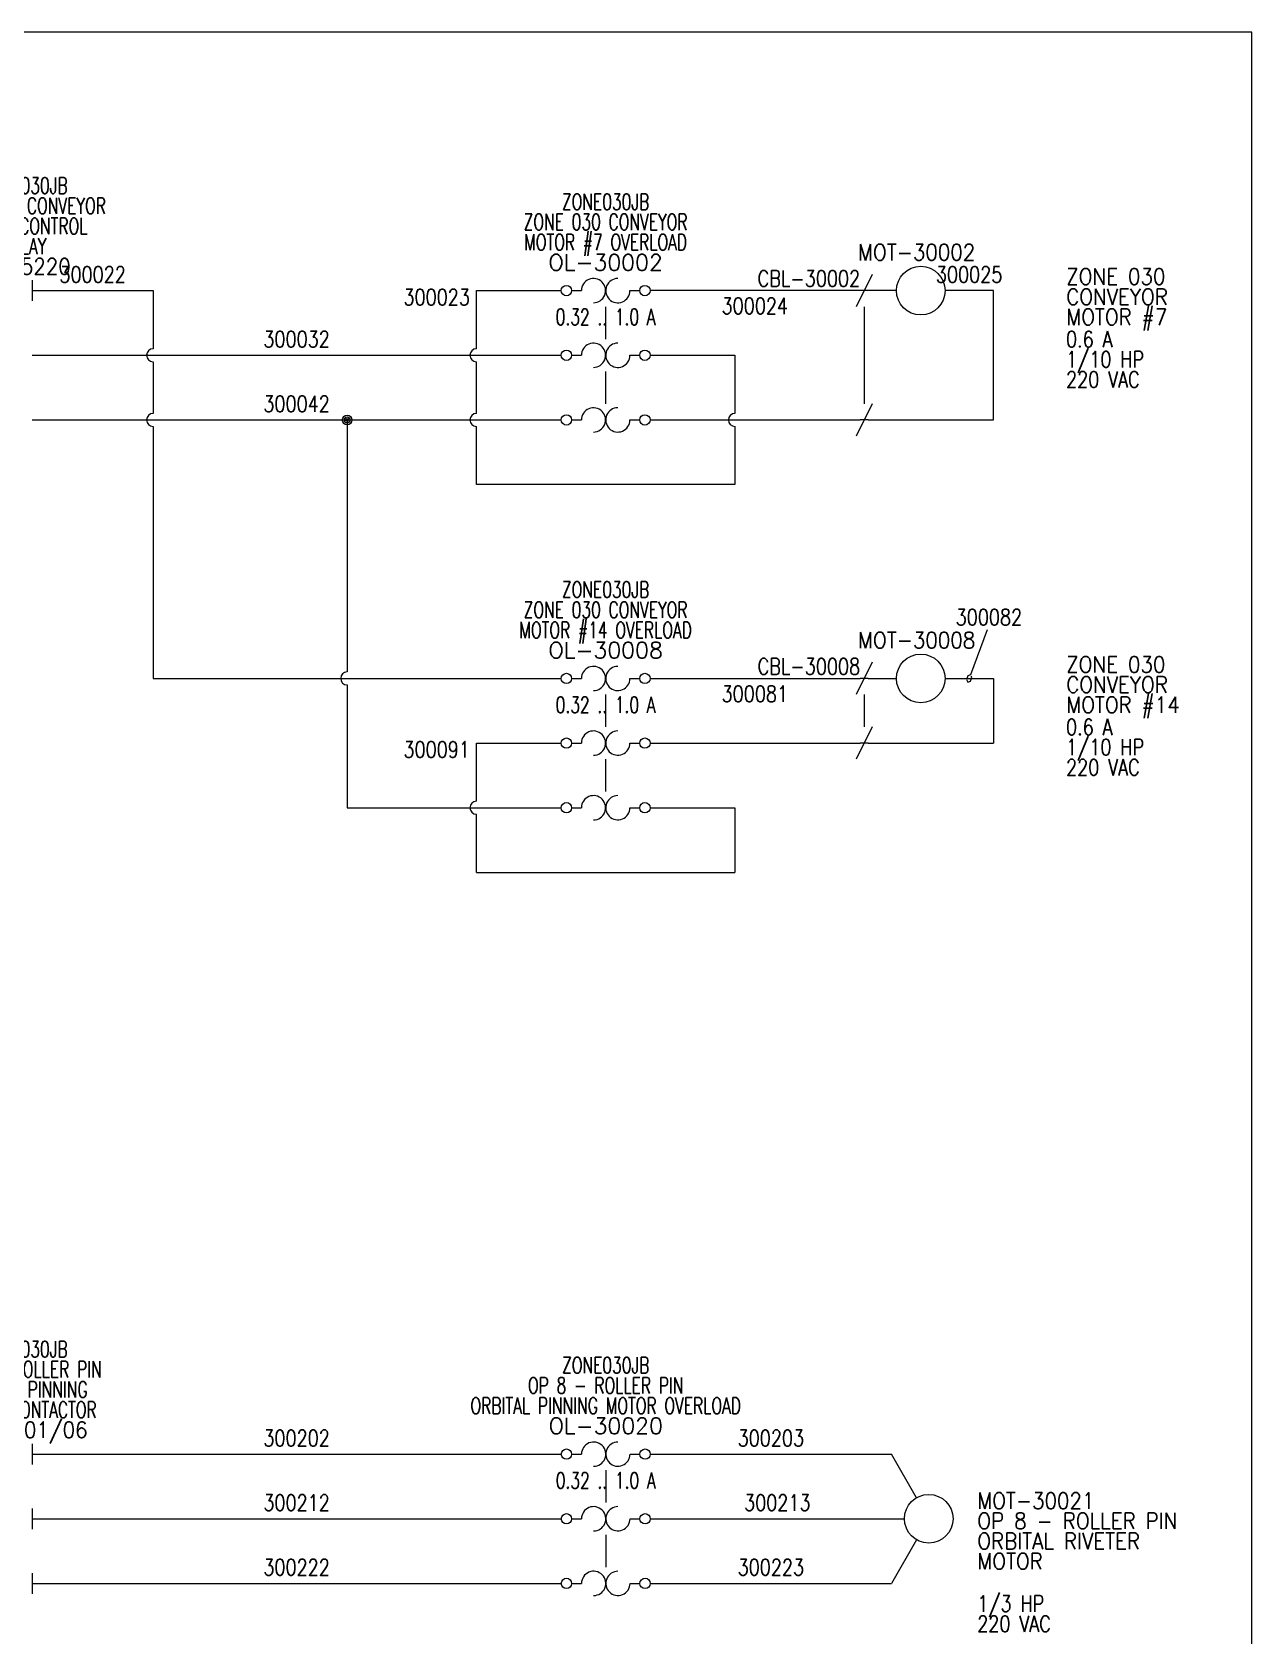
# Model space of a CAD drawing. Header units: inches. Extents: x 0 to 17, y 0 to 23.
# Drawn here: x 7.56 to 17, y 10.59 to 23 of the extents above; entities that cross this region are included whole.
import ezdxf
from ezdxf.enums import TextEntityAlignment as Align

# ---------------------------------------------------------------- set-up
doc = ezdxf.new("R2010")
doc.units = ezdxf.units.IN
doc.header["$MEASUREMENT"] = 0
doc.layers.get('0').update_dxf_attribs({"lineweight": 5})
for name, color, linetype, lineweight in [('DESC', 1, 'Continuous', 5), ('DESCCHILD', 1, 'Continuous', 5), ('LINK', 7, 'Continuous', 5), ('LOC', 252, 'Continuous', 5), ('MISC', 2, 'Continuous', 5), ('SYMS', 7, 'Continuous', 5), ('TAGS', 2, 'Continuous', 5), ('Title_Block_Info', 2, 'Continuous', 5), ('WIRENO', 1, 'Continuous', 5), ('WIRES', 7, 'Continuous', 5)]:
    doc.layers.add(name, color=color, linetype=linetype, lineweight=lineweight)
doc.styles.get("Standard").update_dxf_attribs({"font": 'romans.shx'})
doc.styles.add('WD', font='romans.shx')

# ---------------------------------------------------------------- blocks, each defined once
blk = doc.blocks.new('HOL11')
for p, q in [((-0.264, 0), (-0.188, 0)), ((0.188, 0), (0.264, 0))]:
    blk.add_line(p, q)
at = {"linetype": 'Continuous'}
for centre in [(-0.304, 0), (0.304, 0)]:
    blk.add_circle(centre, 0.04, dxfattribs=at)
for centre, start, end in [((-0.094, 0), 270.001, 180.002), ((0.094, 0), 90, 0.001)]:
    blk.add_arc(centre, 0.0938, start, end)
at = {"style": 'WD', "width": 0.7}
for tag, p in [('INST', (0, 0.795)), ('LOC', (0, 0.625)), ('DESC1', (0, 0.469)), ('DESC2', (0, 0.312)), ('RATING1', (0, -0.266))]:
    blk.add_attdef(tag, text='', height=0.125, dxfattribs=at).set_placement(p, align=Align.CENTER)
at = {"style": 'WD'}
blk.add_attdef('TAG1', text='', height=0.125, dxfattribs=at).set_placement((0, 0.156), align=Align.CENTER)
for tag, p in [('X2LINK', (0, 0.125)), ('X8LINK', (0, -0.125))]:
    blk.add_attdef(tag, p, '', height=0.01, dxfattribs=at)
for tag, p, flags in [('FAMILY', (0.205, 0.152), 9), ('X4TERM01', (-0.344, 0), 1), ('X1TERM02', (0.344, 0), 1)]:
    blk.add_attdef(tag, p, '', height=0.01, dxfattribs=dict(at, flags=flags))
at = {"linetype": 'Continuous', "style": 'WD', "flags": 9}
for tag, p in [('ASSYCODE', (0.219, 0.062)), ('MFG', (0.228, 0.089)), ('CAT', (0.23, 0.108))]:
    blk.add_attdef(tag, text='', height=0.01, dxfattribs=at).set_placement(p, align=Align.CENTER)
at = {"linetype": 'Continuous', "style": 'WD', "flags": 8}
blk.add_attdef('TERM01', text='', height=0.125, dxfattribs=at).set_placement((-0.406, -0.031), align=Align.TOP_RIGHT)
blk.add_attdef('TERM02', text='', height=0.125, dxfattribs=at).set_placement((0.406, -0.031), align=Align.TOP_LEFT)
blk = doc.blocks.new('HOL21')
for p, q in [((-0.264, 0), (-0.188, 0)), ((0.188, 0), (0.264, 0))]:
    blk.add_line(p, q)
at = {"linetype": 'Continuous'}
for centre in [(-0.304, 0), (0.304, 0)]:
    blk.add_circle(centre, 0.04, dxfattribs=at)
for centre, start, end in [((-0.094, 0), 270.001, 180.002), ((0.094, 0), 90, 0.001)]:
    blk.add_arc(centre, 0.0938, start, end)
at = {"style": 'WD', "width": 0.7}
for tag, p in [('INST', (0, 0.81)), ('LOC', (0, 0.641)), ('DESC1', (0, 0.484)), ('DESC2', (0, 0.328))]:
    blk.add_attdef(tag, text='', height=0.125, dxfattribs=at).set_placement(p, align=Align.CENTER)
at = {"style": 'WD'}
blk.add_attdef('TAG2', text='', height=0.125, dxfattribs=at).set_placement((0, 0.172), align=Align.CENTER)
for tag, p in [('X2LINK', (0, 0.125)), ('X8LINK', (0, -0.125))]:
    blk.add_attdef(tag, p, '', height=0.01, dxfattribs=at)
for tag, p, flags in [('FAMILY', (0.205, 0.152), 9), ('X4TERM01', (-0.344, 0), 1), ('X1TERM02', (0.344, 0), 1)]:
    blk.add_attdef(tag, p, '', height=0.01, dxfattribs=dict(at, flags=flags))
at = {"linetype": 'Continuous', "style": 'WD', "flags": 8}
blk.add_attdef('TERM01', text='', height=0.125, dxfattribs=at).set_placement((-0.406, -0.016), align=Align.TOP_RIGHT)
blk.add_attdef('TERM02', text='', height=0.125, dxfattribs=at).set_placement((0.406, -0.016), align=Align.TOP_LEFT)
blk = doc.blocks.new('HMO12')
blk.add_circle((0, 0), 0.188)
at = {"style": 'WD'}
for tag, width, p in [('INST', 0.7, (-0.026, 0.559)), ('LOC', 0.7, (-0.026, 0.39)), ('TAG1', 0.9, (-0.031, 0.234))]:
    blk.add_attdef(tag, text='', height=0.125, dxfattribs=dict(at, width=width)).set_placement(p, align=Align.CENTER)
at = {"linetype": 'Continuous', "style": 'WD', "flags": 9}
blk.add_attdef('ASSYCODE', text='', height=0.01, dxfattribs=at).set_placement((0, 0.125), align=Align.CENTER)
at = {"style": 'WD', "flags": 9}
blk.add_attdef('FAMILY', text='', height=0.01, dxfattribs=at).set_placement((-0.005, 0.17), align=Align.CENTER)
at = {"linetype": 'Continuous', "style": 'WD', "flags": 1}
for tag, p in [('MFG', (0, 0.14)), ('CAT', (0, 0.159))]:
    blk.add_attdef(tag, text='', height=0.01, dxfattribs=at).set_placement(p, align=Align.MIDDLE)
at = {"style": 'WD'}
for tag, p, width in [('DESC1', (1.126, 0.046), 0.9), ('DESC2', (1.126, -0.11), 0.9), ('DESC3', (1.126, -0.266), 0.9), ('RATING1', (1.125, -0.438), 0.8), ('RATING2', (1.125, -0.594), 0.8), ('RATING3', (1.125, -0.75), 0.8), ('RATING4', (1.125, -0.906), 0.8)]:
    blk.add_attdef(tag, p, '', height=0.125, dxfattribs=dict(at, width=width))
at = {"style": 'WD', "flags": 1}
for tag, p in [('X4TERM01', (-0.188, 0)), ('X1TERM02', (0.188, 0)), ('X0TERM03', (0.133, -0.133))]:
    blk.add_attdef(tag, p, '', height=0.01, dxfattribs=at)
at = {"linetype": 'Continuous', "style": 'WD'}
blk.add_attdef('TERM01', text='', height=0.125, dxfattribs=at).set_placement((-0.231, -0.035), align=Align.TOP_RIGHT)
for tag, p in [('TERM02', (0.231, -0.035)), ('TERM03', (0.062, -0.219))]:
    blk.add_attdef(tag, text='', height=0.125, dxfattribs=at).set_placement(p, align=Align.TOP_LEFT)
blk = doc.blocks.new('HMS21')
at = {"linetype": 'Continuous'}
for p, q in [((-0.062, 0.08), (-0.062, -0.08)), ((0.062, 0.08), (0.062, -0.08))]:
    blk.add_line(p, q, dxfattribs=at)
at = {"style": 'WD'}
for tag, width, p in [('LOC', 0.7, (0, 0.75)), ('DESC1', 0.7, (0, 0.594)), ('DESC2', 0.7, (0, 0.437)), ('DESC3', 0.7, (0, 0.281)), ('TAG2', 0.9, (0, 0.125)), ('XREF', 0.7, (0, -0.297)), ('INST', 0.7, (0, -0.438))]:
    blk.add_attdef(tag, text='', height=0.125, dxfattribs=dict(at, width=width)).set_placement(p, align=Align.CENTER)
for tag, p in [('X2LINK', (0, 0.125)), ('X8LINK', (0, -0.125))]:
    blk.add_attdef(tag, p, '', height=0.01, dxfattribs=at)
for tag, p, flags in [('X4TERM01', (-0.062, 0), 1), ('X1TERM02', (0.062, 0), 1), ('FAMILY', (0.097, 0.053), 9), ('CONTACT', (0.097, 0.036), 1)]:
    blk.add_attdef(tag, p, '', height=0.01, dxfattribs=dict(at, flags=flags))
at = {"linetype": 'Continuous', "style": 'WD', "flags": 8}
blk.add_attdef('TERM01', text='', height=0.125, dxfattribs=at).set_placement((-0.125, -0.031), align=Align.TOP_RIGHT)
blk.add_attdef('TERM02', text='', height=0.125, dxfattribs=at).set_placement((0.125, -0.031), align=Align.TOP_LEFT)
blk = doc.blocks.new('WDDOT')
for radius in [0.0375, 0.0234, 0.0116]:
    blk.add_circle((0, 0), radius)
blk = doc.blocks.new('HW01')
for p, q in [((0.062, 0.125), (-0.062, -0.125)), ((0.031, 0), (-0.031, 0))]:
    blk.add_line(p, q)
at = {"style": 'WD', "width": 0.7, "flags": 1}
for tag, p in [('INST', (0, 0.357)), ('LOC', (0, 0.188)), ('XREF', (0, -0.3)), ('DESC1', (0, -0.456)), ('DESC2', (0, -0.613))]:
    blk.add_attdef(tag, text='', height=0.125, dxfattribs=at).set_placement(p, align=Align.CENTER)
at = {"style": 'WD', "width": 0.8}
blk.add_attdef('TAG1', text='', height=0.125, dxfattribs=at).set_placement((-0.031, 0.031), align=Align.RIGHT)
at = {"style": 'WD'}
for tag, p in [('X2LINK', (0, 0.125)), ('X8LINK', (0, -0.125))]:
    blk.add_attdef(tag, p, '', height=0.01, dxfattribs=at)
at = {"style": 'WD', "flags": 9}
blk.add_attdef('FAMILY', text='', height=0.01, dxfattribs=at).set_placement((0.023, 0.118), align=Align.CENTER)
at = {"style": 'WD', "width": 0.8}
blk.add_attdef('RATING1', (0.094, 0.031), '', height=0.125, dxfattribs=at)
at = {"style": 'WD', "flags": 1}
for tag, p in [('X4TERM01', (-0.031, 0)), ('X1TERM01', (0.031, 0))]:
    blk.add_attdef(tag, p, '', height=0.01, dxfattribs=at)
at = {"linetype": 'Continuous', "style": 'WD', "flags": 9}
blk.add_attdef('ASSYCODE', text='', height=0.01, dxfattribs=at).set_placement((0.029, 0.042), align=Align.CENTER)
at = {"style": 'WD', "width": 0.8, "flags": 1}
blk.add_attdef('MFG', text='', height=0.0938, dxfattribs=at).set_placement((-0.125, -0.031), align=Align.TOP_RIGHT)
blk.add_attdef('CAT', text='', height=0.0938, dxfattribs=at).set_placement((0.031, -0.031), align=Align.TOP_LEFT)
blk = doc.blocks.new('HW02')
for p, q in [((0.062, 0.125), (-0.062, -0.125)), ((0.031, 0), (-0.031, 0))]:
    blk.add_line(p, q)
at = {"style": 'WD', "width": 0.7, "flags": 1}
for tag, p in [('INST', (0, 0.357)), ('LOC', (0, 0.188)), ('XREF', (0, -0.3)), ('DESC1', (0, -0.456)), ('DESC2', (0, -0.613))]:
    blk.add_attdef(tag, text='', height=0.125, dxfattribs=at).set_placement(p, align=Align.CENTER)
at = {"style": 'WD', "width": 0.8}
blk.add_attdef('TAG2', text='', height=0.125, dxfattribs=at).set_placement((-0.031, 0.031), align=Align.RIGHT)
at = {"style": 'WD'}
for tag, p in [('X2LINK', (0, 0.125)), ('X8LINK', (0, -0.125))]:
    blk.add_attdef(tag, p, '', height=0.01, dxfattribs=at)
at = {"style": 'WD', "flags": 9}
blk.add_attdef('FAMILY', text='', height=0.01, dxfattribs=at).set_placement((0.023, 0.118), align=Align.CENTER)
at = {"style": 'WD', "width": 0.8}
blk.add_attdef('RATING1', (0.094, 0.031), '', height=0.125, dxfattribs=at)
at = {"style": 'WD', "flags": 1}
for tag, p in [('X4TERM01', (-0.031, 0)), ('X1TERM01', (0.031, 0))]:
    blk.add_attdef(tag, p, '', height=0.01, dxfattribs=at)
blk = doc.blocks.new('WD_WNH')
at = {"linetype": 'Continuous', "style": 'WD', "width": 0.8}
blk.add_attdef('WIRENO', text='', height=0.125, dxfattribs=at).set_placement((0, 0.0625), align=Align.CENTER)
blk = doc.blocks.new('WD_WNV')
at = {"linetype": 'Continuous', "style": 'WD', "width": 0.8}
blk.add_attdef('WIRENO', text='', height=0.125, dxfattribs=at).set_placement((-0.05, 0), align=Align.MIDDLE_RIGHT)
blk = doc.blocks.new('HMO13')
blk.add_circle((0, 0), 0.188)
at = {"style": 'WD'}
for tag, p, width in [('INST', (0.381, 0.403), 0.7), ('LOC', (0.381, 0.234), 0.7), ('TAG1', (0.375, 0.077), 0.9), ('DESC1', (0.376, -0.079), 0.9), ('DESC2', (0.376, -0.235), 0.9), ('DESC3', (0.376, -0.391), 0.9), ('RATING1', (0.375, -0.562), 0.8), ('RATING2', (0.375, -0.719), 0.8), ('RATING3', (0.375, -0.875), 0.8), ('RATING4', (0.375, -1.031), 0.8)]:
    blk.add_attdef(tag, p, '', height=0.125, dxfattribs=dict(at, width=width))
at = {"style": 'WD', "flags": 1}
for tag, p in [('X0TERM01', (-0.094, 0.162)), ('X4TERM02', (-0.188, 0)), ('X0TERM04', (0.133, -0.133)), ('X0TERM03', (-0.094, -0.162))]:
    blk.add_attdef(tag, p, '', height=0.01, dxfattribs=at)
at = {"linetype": 'Continuous', "style": 'WD', "flags": 9}
blk.add_attdef('ASSYCODE', text='', height=0.01, dxfattribs=at).set_placement((0, 0.125), align=Align.CENTER)
at = {"style": 'WD', "flags": 9}
blk.add_attdef('FAMILY', text='', height=0.01, dxfattribs=at).set_placement((-0.005, 0.17), align=Align.CENTER)
at = {"linetype": 'Continuous', "style": 'WD', "flags": 1}
for tag, p in [('MFG', (0, 0.14)), ('CAT', (0, 0.159))]:
    blk.add_attdef(tag, text='', height=0.01, dxfattribs=at).set_placement(p, align=Align.MIDDLE)
blk = doc.blocks.new('TB_P')
at = {"color": 5, "linetype": 'Continuous'}
blk.add_lwpolyline([(0, 0), (17, 0), (17, 23), (0, 23)], close=True, dxfattribs=at)
at = {"color": 2, "linetype": 'Continuous', "style": 'WD', "flags": 1}
for tag, p in [('REV1_NO', (1.734, 3.29)), ('REV1_BY', (7.303, 3.29)), ('REV1_DATE', (9.562, 3.29)), ('REV2_NO', (1.734, 3.04)), ('REV2_BY', (7.303, 3.04)), ('REV2_DATE', (9.562, 3.04)), ('REV3_NO', (1.734, 2.79)), ('REV3_BY', (7.303, 2.79)), ('REV3_DATE', (9.562, 2.79)), ('REV4_NO', (1.734, 2.54)), ('REV4_BY', (7.303, 2.54)), ('REV4_DATE', (9.562, 2.54)), ('REV5_NO', (1.734, 2.29)), ('REV5_BY', (7.303, 2.29)), ('REV5_DATE', (9.562, 2.29)), ('REV6_NO', (1.734, 2.04)), ('REV6_BY', (7.303, 2.04)), ('REV6_DATE', (9.562, 2.04)), ('REV7_NO', (1.734, 1.79)), ('REV7_BY', (7.303, 1.79)), ('REV7_DATE', (9.562, 1.79)), ('REV8_NO', (1.734, 1.54)), ('REV8_BY', (7.303, 1.54)), ('REV8_DATE', (9.562, 1.54)), ('REV9_NO', (1.734, 1.29)), ('REV9_BY', (7.303, 1.29)), ('REV9_DATE', (9.562, 1.29))]:
    blk.add_attdef(tag, text='', height=0.15, dxfattribs=at).set_placement(p, align=Align.MIDDLE_CENTER)
for tag, p in [('REV1_CHANGE', (2.292, 3.29)), ('REV2_CHANGE', (2.292, 3.04)), ('REV3_CHANGE', (2.292, 2.79)), ('REV4_CHANGE', (2.292, 2.54)), ('REV5_CHANGE', (2.292, 2.29)), ('REV6_CHANGE', (2.292, 2.04)), ('REV7_CHANGE', (2.292, 1.79)), ('REV8_CHANGE', (2.292, 1.54)), ('REV9_CHANGE', (2.292, 1.29))]:
    blk.add_attdef(tag, text='', height=0.15, dxfattribs=at).set_placement(p, align=Align.MIDDLE_LEFT)
at = {"layer": 'Title_Block_Info', "ltscale": 0.1}
for tag, p in [('CUSTOMER', (6.842, 0.833)), ('JOB DESCRIPTION LINE', (6.842, 0.5)), ('DRAWING DESCRIPTION', (6.842, 0.167))]:
    blk.add_attdef(tag, text='', height=0.15, dxfattribs=at).set_placement(p, align=Align.MIDDLE_LEFT)
at = {"layer": 'Title_Block_Info', "ltscale": 0.1, "style": 'WD'}
for tag, p in [('JOB #', (12.752, 0.833)), ('SEC. NO.', (14.75, 0.833)), ('SHT. NO.', (16.312, 0.833)), ('NAME', (12.795, 0.5)), ('REV', (16.194, 0.5))]:
    blk.add_attdef(tag, text='', height=0.125, dxfattribs=at).set_placement(p, align=Align.MIDDLE_CENTER)
blk.add_attdef('DATE', text='', height=0.125, dxfattribs=at).set_placement((15.188, 0.5), align=Align.MIDDLE_RIGHT)
blk.add_attdef('FILE NUMBER', text='', height=0.125, dxfattribs=at).set_placement((12.591, 0.167), align=Align.MIDDLE_LEFT)

msp = doc.modelspace()

# ---------------------------------------------------------------- linework, layer by layer
at = {"layer": 'LINK'}
for points in [[(12, 20.875), (12, 20.625)], [(14, 20.875), (14, 20.125)], [(12, 20.375), (12, 20.125)], [(12, 17.875), (12, 17.625)], [(14, 17.875), (14, 17.625)], [(12, 17.375), (12, 17.125)], [(12.001, 11.875), (12.001, 11.625)], [(12.001, 11.375), (12.001, 11.125)]]:
    msp.add_lwpolyline(points, dxfattribs=at)
at = {"layer": 'WIRENO'}
msp.add_lwpolyline([(14.952, 18.376), (14.823, 18.029), (14.803, 18.02), (14.793, 17.991), (14.802, 17.971), (14.822, 17.98), (14.833, 18.009), (14.828, 18.019)], dxfattribs=at)
at = {"layer": 'WIRES'}
for p, q in [((7.562, 21), (8.499, 21)), ((8.499, 21), (8.499, 20.55)), ((11, 20.55), (11, 21)), ((11, 21), (11.656, 21)), ((13.969, 21), (12.344, 21)), ((14.25, 21), (14.031, 21)), ((15, 21), (14.625, 21)), ((15, 20), (15, 21)), ((7.562, 20.5), (11.656, 20.5)), ((12.344, 20.5), (13, 20.5)), ((13, 20.5), (13, 20.05)), ((8.499, 20.45), (8.499, 20.05)), ((11, 20.05), (11, 20.45)), ((7.562, 20), (11.656, 20)), ((10, 20), (10, 18.05)), ((12.344, 20), (13.969, 20)), ((14.031, 20), (15, 20)), ((8.499, 19.95), (8.499, 18)), ((11, 19.5), (11, 19.95)), ((13, 19.95), (13, 19.5)), ((13, 19.5), (11, 19.5)), ((8.499, 18), (11.656, 18)), ((12.344, 18), (13.969, 18)), ((14.031, 18), (14.25, 18)), ((14.625, 18), (15, 18)), ((15, 18), (15, 17.5)), ((10, 17.95), (10, 17.5)), ((10, 17.5), (10, 17)), ((11, 17.5), (11.656, 17.5)), ((11, 17.05), (11, 17.5)), ((12.344, 17.5), (13.969, 17.5)), ((14.031, 17.5), (15, 17.5)), ((10, 17), (11.656, 17)), ((12.344, 17), (13, 17)), ((13, 17), (13, 16.5)), ((11, 16.5), (11, 16.95)), ((11, 16.5), (13, 16.5)), ((7.562, 12), (11.656, 12)), ((12.344, 12), (14.211, 12)), ((14.406, 11.662), (14.211, 12)), ((7.562, 11.5), (11.656, 11.5)), ((12.344, 11.5), (14.312, 11.5)), ((14.406, 11.338), (14.211, 11)), ((7.562, 11), (11.656, 11)), ((12.344, 11), (14.211, 11))]:
    msp.add_line(p, q, dxfattribs=at)
for centre in [(8.499, 20.5), (11, 20.5), (8.499, 20), (11, 20), (13, 20), (10, 18), (11, 17)]:
    msp.add_arc(centre, 0.05, 90, 270, dxfattribs=at)

# ---------------------------------------------------------------- block references
msp.add_blockref('TB_P', (0, 0))
at = {"layer": 'SYMS'}
ref = msp.add_blockref('HMS21', (7.5, 21), dxfattribs=at)
ref.add_attrib('TAG2', 'M-35220', dxfattribs={"layer": 'TAGS', "height": 0.125, "style": 'WD', "width": 0.9}).set_placement((7.5, 21.125), align=Align.CENTER)
ref.add_attrib('DESC1', 'ZONE 030 CONVEYOR', dxfattribs={"layer": 'DESCCHILD', "height": 0.125, "style": 'WD', "width": 0.7}).set_placement((7.5, 21.594), align=Align.CENTER)
ref.add_attrib('DESC2', 'MOTOR CONTROL', dxfattribs={"layer": 'DESCCHILD', "height": 0.125, "style": 'WD', "width": 0.7}).set_placement((7.5, 21.437), align=Align.CENTER)
ref.add_attrib('LOC', 'ZONE030JB', dxfattribs={"layer": 'LOC', "height": 0.125, "style": 'WD', "width": 0.7}).set_placement((7.5, 21.75), align=Align.CENTER)
ref.add_attrib('DESC3', 'RELAY', dxfattribs={"layer": 'DESCCHILD', "height": 0.125, "style": 'WD', "width": 0.7}).set_placement((7.5, 21.281), align=Align.CENTER)
ref = msp.add_blockref('HOL11', (12, 21), dxfattribs=at)
ref.add_attrib('RATING1', '0.32 .. 1.0 A', dxfattribs={"layer": 'MISC', "height": 0.125, "style": 'WD', "width": 0.7}).set_placement((12, 20.734), align=Align.CENTER)
ref.add_attrib('TAG1', 'OL-30002', dxfattribs={"layer": 'TAGS', "height": 0.125, "style": 'WD'}).set_placement((12, 21.156), align=Align.CENTER)
ref.add_attrib('DESC1', 'ZONE 030 CONVEYOR', dxfattribs={"layer": 'DESC', "height": 0.125, "style": 'WD', "width": 0.7}).set_placement((12, 21.469), align=Align.CENTER)
ref.add_attrib('DESC2', 'MOTOR #7 OVERLOAD', dxfattribs={"layer": 'DESC', "height": 0.125, "style": 'WD', "width": 0.7}).set_placement((12, 21.312), align=Align.CENTER)
ref.add_attrib('LOC', 'ZONE030JB', dxfattribs={"layer": 'LOC', "height": 0.125, "style": 'WD', "width": 0.7}).set_placement((12, 21.625), align=Align.CENTER)
ref = msp.add_blockref('HMO12', (14.438, 21), dxfattribs=at)
ref.add_attrib('TAG1', 'MOT-30002', dxfattribs={"layer": 'TAGS', "height": 0.125, "style": 'WD', "width": 0.9}).set_placement((14.406, 21.234), align=Align.CENTER)
ref.add_attrib('DESC2', 'CONVEYOR', (15.564, 20.89), dxfattribs={"layer": 'DESC', "height": 0.125, "style": 'WD', "width": 0.9})
ref.add_attrib('DESC1', 'ZONE 030', (15.564, 21.046), dxfattribs={"layer": 'DESC', "height": 0.125, "style": 'WD', "width": 0.9})
ref.add_attrib('RATING1', '0.6 A', (15.562, 20.562), dxfattribs={"layer": 'MISC', "height": 0.125, "style": 'WD', "width": 0.8})
ref.add_attrib('RATING2', '1/10 HP', (15.562, 20.406), dxfattribs={"layer": 'MISC', "height": 0.125, "style": 'WD', "width": 0.8})
ref.add_attrib('RATING3', '220 VAC', (15.562, 20.25), dxfattribs={"layer": 'MISC', "height": 0.125, "style": 'WD', "width": 0.8})
ref.add_attrib('DESC3', 'MOTOR #7', (15.564, 20.734), dxfattribs={"layer": 'DESC', "height": 0.125, "style": 'WD', "width": 0.9})
ref = msp.add_blockref('HW01', (14, 21), dxfattribs=at)
ref.add_attrib('TAG1', 'CBL-30002', dxfattribs={"layer": 'TAGS', "height": 0.125, "style": 'WD', "width": 0.8}).set_placement((13.969, 21.031), align=Align.RIGHT)
for name, p in [('HOL21', (12, 20.5)), ('HOL21', (12, 20)), ('HW02', (14, 20)), ('WDDOT', (10, 20)), ('HW02', (14, 17.5)), ('HOL21', (12, 17.5)), ('HOL21', (12, 17)), ('HMS21', (7.5, 11.5)), ('HOL21', (12.001, 11.5)), ('HMS21', (7.5, 11)), ('HOL21', (12.001, 11))]:
    msp.add_blockref(name, p, dxfattribs=at)
ref = msp.add_blockref('HOL11', (12, 18), dxfattribs=at)
ref.add_attrib('RATING1', '0.32 .. 1.0 A', dxfattribs={"layer": 'MISC', "height": 0.125, "style": 'WD', "width": 0.7}).set_placement((12, 17.734), align=Align.CENTER)
ref.add_attrib('TAG1', 'OL-30008', dxfattribs={"layer": 'TAGS', "height": 0.125, "style": 'WD'}).set_placement((12, 18.156), align=Align.CENTER)
ref.add_attrib('DESC1', 'ZONE 030 CONVEYOR', dxfattribs={"layer": 'DESC', "height": 0.125, "style": 'WD', "width": 0.7}).set_placement((12, 18.469), align=Align.CENTER)
ref.add_attrib('DESC2', 'MOTOR #14 OVERLOAD', dxfattribs={"layer": 'DESC', "height": 0.125, "style": 'WD', "width": 0.7}).set_placement((12, 18.312), align=Align.CENTER)
ref.add_attrib('LOC', 'ZONE030JB', dxfattribs={"layer": 'LOC', "height": 0.125, "style": 'WD', "width": 0.7}).set_placement((12, 18.625), align=Align.CENTER)
ref = msp.add_blockref('HMO12', (14.438, 18), dxfattribs=at)
ref.add_attrib('TAG1', 'MOT-30008', dxfattribs={"layer": 'TAGS', "height": 0.125, "style": 'WD', "width": 0.9}).set_placement((14.406, 18.234), align=Align.CENTER)
ref.add_attrib('DESC2', 'CONVEYOR', (15.564, 17.89), dxfattribs={"layer": 'DESC', "height": 0.125, "style": 'WD', "width": 0.9})
ref.add_attrib('DESC1', 'ZONE 030', (15.564, 18.046), dxfattribs={"layer": 'DESC', "height": 0.125, "style": 'WD', "width": 0.9})
ref.add_attrib('RATING1', '0.6 A', (15.562, 17.562), dxfattribs={"layer": 'MISC', "height": 0.125, "style": 'WD', "width": 0.8})
ref.add_attrib('RATING2', '1/10 HP', (15.562, 17.406), dxfattribs={"layer": 'MISC', "height": 0.125, "style": 'WD', "width": 0.8})
ref.add_attrib('RATING3', '220 VAC', (15.562, 17.25), dxfattribs={"layer": 'MISC', "height": 0.125, "style": 'WD', "width": 0.8})
ref.add_attrib('DESC3', 'MOTOR #14', (15.564, 17.734), dxfattribs={"layer": 'DESC', "height": 0.125, "style": 'WD', "width": 0.9})
ref = msp.add_blockref('HW01', (14, 18), dxfattribs=at)
ref.add_attrib('TAG1', 'CBL-30008', dxfattribs={"layer": 'TAGS', "height": 0.125, "style": 'WD', "width": 0.8}).set_placement((13.969, 18.031), align=Align.RIGHT)
ref = msp.add_blockref('HMS21', (7.5, 12), dxfattribs=at)
ref.add_attrib('TAG2', 'M-O:301/06', dxfattribs={"layer": 'TAGS', "height": 0.125, "style": 'WD', "width": 0.9}).set_placement((7.5, 12.125), align=Align.CENTER)
ref.add_attrib('DESC1', 'OP 8 - ROLLER PIN', dxfattribs={"layer": 'DESCCHILD', "height": 0.125, "style": 'WD', "width": 0.7}).set_placement((7.5, 12.594), align=Align.CENTER)
ref.add_attrib('DESC2', 'ORBITAL PINNING', dxfattribs={"layer": 'DESCCHILD', "height": 0.125, "style": 'WD', "width": 0.7}).set_placement((7.5, 12.437), align=Align.CENTER)
ref.add_attrib('LOC', 'ZONE030JB', dxfattribs={"layer": 'LOC', "height": 0.125, "style": 'WD', "width": 0.7}).set_placement((7.5, 12.75), align=Align.CENTER)
ref.add_attrib('DESC3', 'MOTOR CONTACTOR', dxfattribs={"layer": 'DESCCHILD', "height": 0.125, "style": 'WD', "width": 0.7}).set_placement((7.5, 12.281), align=Align.CENTER)
ref = msp.add_blockref('HOL11', (12.001, 12), dxfattribs=at)
ref.add_attrib('RATING1', '0.32 .. 1.0 A', dxfattribs={"layer": 'MISC', "height": 0.125, "style": 'WD', "width": 0.7}).set_placement((12.001, 11.734), align=Align.CENTER)
ref.add_attrib('TAG1', 'OL-30020', dxfattribs={"layer": 'TAGS', "height": 0.125, "style": 'WD'}).set_placement((12.001, 12.156), align=Align.CENTER)
ref.add_attrib('DESC1', 'OP 8 - ROLLER PIN', dxfattribs={"layer": 'DESC', "height": 0.125, "style": 'WD', "width": 0.7}).set_placement((12.001, 12.469), align=Align.CENTER)
ref.add_attrib('DESC2', 'ORBITAL PINNING MOTOR OVERLOAD', dxfattribs={"layer": 'DESC', "height": 0.125, "style": 'WD', "width": 0.7}).set_placement((12.001, 12.312), align=Align.CENTER)
ref.add_attrib('LOC', 'ZONE030JB', dxfattribs={"layer": 'LOC', "height": 0.125, "style": 'WD', "width": 0.7}).set_placement((12.001, 12.625), align=Align.CENTER)
ref = msp.add_blockref('HMO13', (14.5, 11.5), dxfattribs=at)
ref.add_attrib('TAG1', 'MOT-30021', (14.875, 11.577), dxfattribs={"layer": 'TAGS', "height": 0.125, "style": 'WD', "width": 0.9})
ref.add_attrib('DESC2', 'ORBITAL RIVETER', (14.876, 11.265), dxfattribs={"layer": 'DESC', "height": 0.125, "style": 'WD', "width": 0.9})
ref.add_attrib('DESC1', 'OP 8 - ROLLER PIN', (14.876, 11.421), dxfattribs={"layer": 'DESC', "height": 0.125, "style": 'WD', "width": 0.9})
ref.add_attrib('RATING2', '1/3 HP', (14.875, 10.781), dxfattribs={"layer": 'MISC', "height": 0.125, "style": 'WD', "width": 0.8})
ref.add_attrib('RATING3', '220 VAC', (14.875, 10.625), dxfattribs={"layer": 'MISC', "height": 0.125, "style": 'WD', "width": 0.8})
ref.add_attrib('DESC3', 'MOTOR', (14.876, 11.109), dxfattribs={"layer": 'DESC', "height": 0.125, "style": 'WD', "width": 0.9})
at = {"layer": 'WIRENO'}
ref = msp.add_blockref('WD_WNH', (8.031, 21), dxfattribs=at)
ref.add_attrib('WIRENO', '300022', dxfattribs={"linetype": 'Continuous', "height": 0.125, "style": 'WD', "width": 0.8}).set_placement((8.031, 21.062), align=Align.CENTER)
ref = msp.add_blockref('WD_WNH', (14.812, 21), dxfattribs=at)
ref.add_attrib('WIRENO', '300025', dxfattribs={"linetype": 'Continuous', "height": 0.125, "style": 'WD', "width": 0.8}).set_placement((14.812, 21.062), align=Align.CENTER)
ref = msp.add_blockref('WD_WNV', (11, 20.95), dxfattribs=at)
ref.add_attrib('WIRENO', '300023', dxfattribs={"linetype": 'Continuous', "height": 0.125, "style": 'WD', "width": 0.8}).set_placement((10.95, 20.95), align=Align.MIDDLE_RIGHT)
ref = msp.add_blockref('WD_WNH', (13.156, 21), dxfattribs=at)
ref.add_attrib('WIRENO', '300024', dxfattribs={"linetype": 'Continuous', "height": 0.125, "style": 'WD', "width": 0.8}).set_placement((13.154, 20.819), align=Align.CENTER)
ref = msp.add_blockref('WD_WNH', (9.609, 20.5), dxfattribs=at)
ref.add_attrib('WIRENO', '300032', dxfattribs={"linetype": 'Continuous', "height": 0.125, "style": 'WD', "width": 0.8}).set_placement((9.609, 20.562), align=Align.CENTER)
ref = msp.add_blockref('WD_WNH', (9.609, 20), dxfattribs=at)
ref.add_attrib('WIRENO', '300042', dxfattribs={"linetype": 'Continuous', "height": 0.125, "style": 'WD', "width": 0.8}).set_placement((9.609, 20.062), align=Align.CENTER)
ref = msp.add_blockref('WD_WNH', (14.812, 18), dxfattribs=at)
ref.add_attrib('WIRENO', '300082', dxfattribs={"linetype": 'Continuous', "height": 0.125, "style": 'WD', "width": 0.8}).set_placement((14.965, 18.411), align=Align.CENTER)
ref = msp.add_blockref('WD_WNH', (13.156, 18), dxfattribs=at)
ref.add_attrib('WIRENO', '300081', dxfattribs={"linetype": 'Continuous', "height": 0.125, "style": 'WD', "width": 0.8}).set_placement((13.154, 17.819), align=Align.CENTER)
ref = msp.add_blockref('WD_WNV', (11, 17.45), dxfattribs=at)
ref.add_attrib('WIRENO', '300091', dxfattribs={"linetype": 'Continuous', "height": 0.125, "style": 'WD', "width": 0.8}).set_placement((10.95, 17.45), align=Align.MIDDLE_RIGHT)
ref = msp.add_blockref('WD_WNH', (9.609, 12), dxfattribs=at)
ref.add_attrib('WIRENO', '300202', dxfattribs={"linetype": 'Continuous', "height": 0.125, "style": 'WD', "width": 0.8}).set_placement((9.609, 12.062), align=Align.CENTER)
ref = msp.add_blockref('WD_WNH', (13.278, 12), dxfattribs=at)
ref.add_attrib('WIRENO', '300203', dxfattribs={"linetype": 'Continuous', "height": 0.125, "style": 'WD', "width": 0.8}).set_placement((13.278, 12.062), align=Align.CENTER)
ref = msp.add_blockref('WD_WNH', (9.609, 11.5), dxfattribs=at)
ref.add_attrib('WIRENO', '300212', dxfattribs={"linetype": 'Continuous', "height": 0.125, "style": 'WD', "width": 0.8}).set_placement((9.609, 11.562), align=Align.CENTER)
ref = msp.add_blockref('WD_WNH', (13.328, 11.5), dxfattribs=at)
ref.add_attrib('WIRENO', '300213', dxfattribs={"linetype": 'Continuous', "height": 0.125, "style": 'WD', "width": 0.8}).set_placement((13.328, 11.562), align=Align.CENTER)
ref = msp.add_blockref('WD_WNH', (9.609, 11), dxfattribs=at)
ref.add_attrib('WIRENO', '300222', dxfattribs={"linetype": 'Continuous', "height": 0.125, "style": 'WD', "width": 0.8}).set_placement((9.609, 11.062), align=Align.CENTER)
ref = msp.add_blockref('WD_WNH', (13.278, 11), dxfattribs=at)
ref.add_attrib('WIRENO', '300223', dxfattribs={"linetype": 'Continuous', "height": 0.125, "style": 'WD', "width": 0.8}).set_placement((13.278, 11.062), align=Align.CENTER)

doc.saveas('drawing.dxf')
